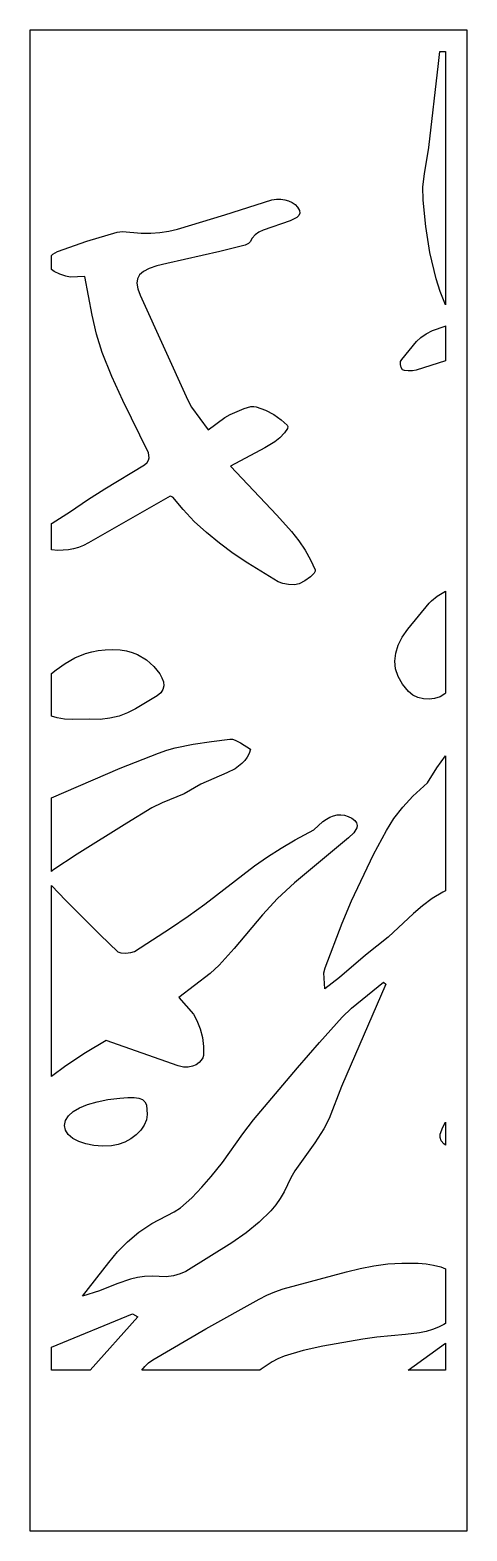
# Model space of a CAD drawing. Extents: x 0 to 408, y 0 to 1400.
import ezdxf

# ---------------------------------------------------------------- set-up
doc = ezdxf.new("R2010")
doc.units = 0
doc.layers.add('CUT', color=1, linetype='Continuous')
doc.layers.add('OUTLINE', color=7, linetype='Continuous')

msp = doc.modelspace()

# ---------------------------------------------------------------- linework, layer by layer
at = {"layer": 'CUT'}
for points in [[(366.9, 1253.6), (368.4, 1265.89), (372.39, 1290.48), (381.33, 1368.75), (382.78, 1380), (388, 1380), (388, 1143.72), (382.97, 1156.02), (379.07, 1168.06), (373.29, 1192.35), (369.52, 1216.82), (366.95, 1241.37)], [(20, 1189.68), (21.37, 1190.96), (25.54, 1193.35), (53.04, 1203.18), (81.43, 1211.6), (86.49, 1212.16), (103.93, 1210.39), (112.82, 1210.39), (121.35, 1211.15), (129.57, 1212.52), (137.56, 1214.36), (181.77, 1227.55), (225.63, 1241.62), (230.02, 1242.23), (234.15, 1242.25), (237.98, 1241.71), (241.49, 1240.65), (244.65, 1239.11), (247.43, 1237.14), (249.8, 1234.78), (251.67, 1231.78), (251.98, 1229.2), (251.01, 1226.98), (249, 1225.07), (242.95, 1221.93), (217.8, 1213.29), (213.78, 1211.36), (210.3, 1208.98), (207.51, 1206), (205.6, 1202.28), (204.04, 1200.75), (201, 1199.41), (177.24, 1193.54), (127.65, 1182.36), (118.57, 1180.07), (111.38, 1177.61), (105.99, 1174.86), (102.3, 1171.71), (100.24, 1168.04), (99.71, 1163.73), (100.6, 1158.67), (102.84, 1152.74), (147.29, 1054.65), (150.9, 1048.25), (166.3, 1027.23), (181.93, 1038.66), (186.88, 1041.4), (199.92, 1046.96), (206.31, 1048.71), (209.03, 1048.97), (211.28, 1048.67), (219.74, 1045.46), (227.58, 1041.34), (234.51, 1036.56), (240.24, 1031.35), (240.69, 1030.1), (240.3, 1028.4), (237.58, 1024.15), (233.24, 1019.62), (228.45, 1015.85), (219.15, 1010.2), (187.07, 993.28), (230.51, 947.53), (244.18, 932.19), (250.95, 923.66), (256.88, 914.8), (261.99, 905.72), (266.27, 896.49), (266.28, 895.13), (265.43, 893.5), (261.77, 889.82), (256.59, 886.21), (251.17, 883.45), (246.86, 882.62), (241.43, 882.75), (236.03, 883.7), (231.8, 885.29), (203.3, 902.59), (189.77, 911.72), (176.86, 921.24), (164.67, 931.2), (153.31, 941.66), (142.89, 952.66), (133.51, 964.25), (130.73, 965.22), (54.47, 921.63), (49.95, 919.26), (45.34, 917.39), (40.65, 916), (35.86, 915.08), (25.98, 914.55), (20, 915.2), (20, 939.72), (20.58, 940.16), (37.8, 950.8), (53.58, 961.68), (69.86, 972.2), (106.96, 994.58), (109.35, 996.76), (110.78, 998.9), (111.4, 1001.04), (110.74, 1005.52), (86.67, 1054.56), (76.49, 1076.77), (67.4, 1099.22), (62.07, 1116.36), (58.14, 1133.88), (51.13, 1170.04), (37.51, 1169.57), (33.42, 1170.3), (27.87, 1172.36), (22.54, 1174.91), (20, 1176.6)], [(345.88, 1088.04), (346.05, 1090.67), (347.21, 1092.82), (360.83, 1109.35), (364.89, 1113.18), (369.78, 1116.66), (375.76, 1119.65), (387.59, 1123.75), (388, 1124.1), (388, 1091.38), (360.47, 1082.8), (357.04, 1082.21), (353.11, 1082.04), (349.69, 1082.3), (347.83, 1083.02), (346.53, 1085.36)], [(357.49, 779.7), (353.43, 783.03), (347.68, 789.96), (343.66, 797.01), (341.3, 804.16), (340.57, 811.4), (341.41, 818.72), (343.78, 826.11), (347.61, 833.55), (352.85, 841.03), (372.63, 865.41), (374.8, 867.67), (380, 871.86), (388, 876.45), (388, 781.37), (387.38, 780.79), (382.81, 778.12), (377.79, 776.44), (372.54, 775.75), (367.26, 776.07), (362.18, 777.38)], [(74.64, 758), (65.41, 756.91), (55.37, 757.09), (39.7, 756.81), (32.37, 757.36), (25.47, 758.49), (20, 760.03), (20, 799.82), (24.46, 803.37), (32.69, 809.26), (41.74, 814.42), (51.97, 818.51), (57.64, 820.06), (63.74, 821.21), (70.32, 821.93), (77.43, 822.17), (84.11, 821.84), (90.11, 820.91), (95.49, 819.44), (100.33, 817.5), (108.66, 812.45), (115.65, 806.29), (121.2, 799.47), (123.21, 795.79), (124.49, 792.07), (124.86, 788.42), (124.16, 784.95), (122.21, 781.76), (118.84, 778.97), (98.54, 766.73), (91.1, 763.14), (83.17, 760.15)], [(204.61, 725.22), (202.87, 721.7), (200.62, 718.56), (197.92, 715.75), (191.43, 710.98), (183.87, 707.04), (159.62, 696.62), (143.82, 687.45), (123.26, 679.09), (113.66, 674.35), (90.31, 660.23), (44.14, 631.16), (21.22, 616.3), (20, 615.04), (20, 683.97), (84.17, 711.42), (120, 725.62), (127.66, 728.23), (135.65, 730.45), (152.36, 733.91), (169.54, 736.45), (186.6, 738.48), (189.05, 738.4), (191.58, 737.71), (196.66, 735.1), (205.78, 729.17)], [(357.52, 685.5), (371.08, 697.69), (379.78, 711.8), (388, 722.88), (388, 597.01), (385.58, 595.88), (375.42, 589.88), (366.37, 583.21), (358.08, 576.09), (334.42, 553.93), (313.38, 537.05), (288.85, 516.15), (275.19, 505.6), (274.48, 520.56), (275.55, 525.42), (291.44, 566.97), (300.04, 587.61), (320.65, 630.87), (332.71, 653.45), (339.81, 664.46), (347.99, 675.17)], [(94.08, 539.5), (97.5, 540.58), (131.31, 562.26), (147.64, 573.34), (163.21, 584.77), (209.67, 620.33), (221.79, 628.78), (234.38, 636.9), (247.57, 644.61), (264.88, 653.91), (273.51, 661.67), (276.68, 664.05), (279.98, 665.88), (283.38, 667.15), (286.84, 667.85), (290.31, 667.98), (293.77, 667.52), (297.17, 666.48), (300.48, 664.83), (303.27, 662.71), (304.86, 660.48), (305.41, 658.18), (305.05, 655.83), (302.19, 651.1), (297.48, 646.5), (246.96, 604.55), (231.21, 589.98), (216.92, 574.78), (190.48, 543.32), (176.58, 527.75), (168.25, 519.96), (138.83, 497.45), (152.5, 481.93), (155.76, 476.24), (158.73, 468.3), (160.92, 460.15), (162.08, 451.88), (161.97, 443.58), (161.35, 441.37), (159.96, 439.06), (157.85, 436.84), (155.08, 434.91), (151.7, 433.45), (147.76, 432.65), (143.31, 432.71), (138.42, 433.81), (71.03, 457.61), (51.95, 446.12), (33.59, 433.72), (20, 423.88), (20, 602.19), (33.49, 588.08), (65.53, 555.96), (81.89, 540.19), (84.66, 539.28), (89.26, 539.06)], [(134.74, 297.65), (140.61, 301.53), (151.17, 310.62), (160.52, 320.67), (169.13, 330.72), (179.59, 343.83), (198.67, 370.51), (208.82, 383.62), (249.6, 431.85), (270.38, 455.63), (291.48, 479.17), (300.18, 487.7), (329.97, 511.86), (332.35, 510.01), (290.93, 414.46), (279.29, 384.88), (274.39, 375.18), (265.81, 362.08), (247.29, 336.05), (243.44, 329.46), (237.23, 316.31), (233.59, 310.13), (229.4, 304.25), (224.71, 298.62), (213.99, 288.03), (201.78, 278.18), (188.46, 268.86), (145.43, 242.13), (140.27, 239.75), (133.89, 238.01), (127.26, 237.09), (114.01, 237.64), (107, 237.33), (100.27, 236.34), (93.76, 234.79), (81.13, 230.49), (64.83, 223.94), (48.91, 218.89), (73.46, 250.49), (81.84, 260.41), (91.06, 269.85), (101.6, 278.73), (113.9, 286.93)], [(88.46, 362.66), (82.42, 360.43), (76.15, 359.24), (67.68, 358.91), (59.6, 359.54), (52.13, 361.03), (45.51, 363.29), (39.96, 366.22), (35.72, 369.72), (33.03, 373.7), (32.1, 378.06), (33.06, 382.78), (35.82, 387.17), (40.26, 391.18), (46.27, 394.76), (53.76, 397.85), (62.6, 400.4), (72.69, 402.37), (83.93, 403.7), (91.34, 404.18), (97.21, 404.19), (101.7, 403.61), (104.99, 402.35), (107.25, 400.31), (108.64, 397.39), (109.5, 388.51), (108.73, 383.53), (106.62, 378.6), (103.35, 373.89), (99.11, 369.55), (94.09, 365.75)], [(388, 381.31), (388, 359.83), (386.26, 360.96), (383.87, 363.86), (382.89, 366.92), (383.02, 370.08), (385.4, 376.52)], [(381.28, 190.06), (375.79, 187.88), (369.88, 186.12), (363.58, 184.82), (350.44, 183.11), (323.91, 180.64), (310.68, 178.84), (273.38, 172.39), (254.96, 168.31), (237.17, 163.03), (231.44, 160.69), (225.97, 157.82), (215.68, 150.91), (214.55, 150), (104.49, 150), (107.2, 153.4), (110.67, 156.78), (114.71, 159.68), (164.21, 188.4), (213.87, 216.28), (220.98, 219.85), (228.6, 223.03), (236.51, 225.76), (295.58, 241.82), (308.34, 244.88), (321.16, 247.38), (334.08, 249.14), (347.13, 249.95), (362.34, 249.79), (369.74, 249.19), (376.84, 248.07), (383.54, 246.34), (388, 244.56), (388, 193.66), (386.32, 192.6)], [(20, 171.48), (95.73, 202.45), (100.62, 199.65), (56.21, 150), (20, 150)], [(388, 150), (352.98, 150), (388, 175.24)]]:
    msp.add_lwpolyline(points, close=True, dxfattribs=at)
at = {"layer": 'OUTLINE'}
msp.add_lwpolyline([(0, 0), (408, 0), (408, 1400), (0, 1400)], close=True, dxfattribs=at)

doc.saveas('drawing.dxf')
